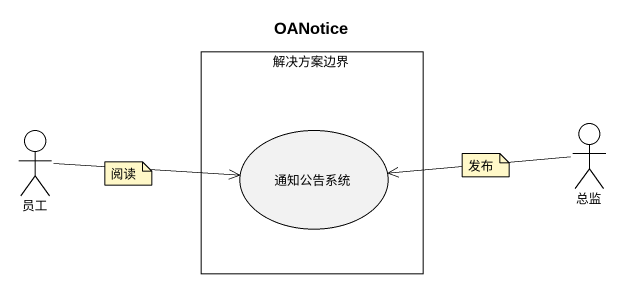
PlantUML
@startuml
title OANotice
rectangle 解决方案边界 {
  usecase 通知公告系统
}
actor 员工
actor 总监
员工 -right-> 通知公告系统
总监 -left-> 通知公告系统
note as N1
  发布
end note
note as N2
  阅读
end note
@enduml
